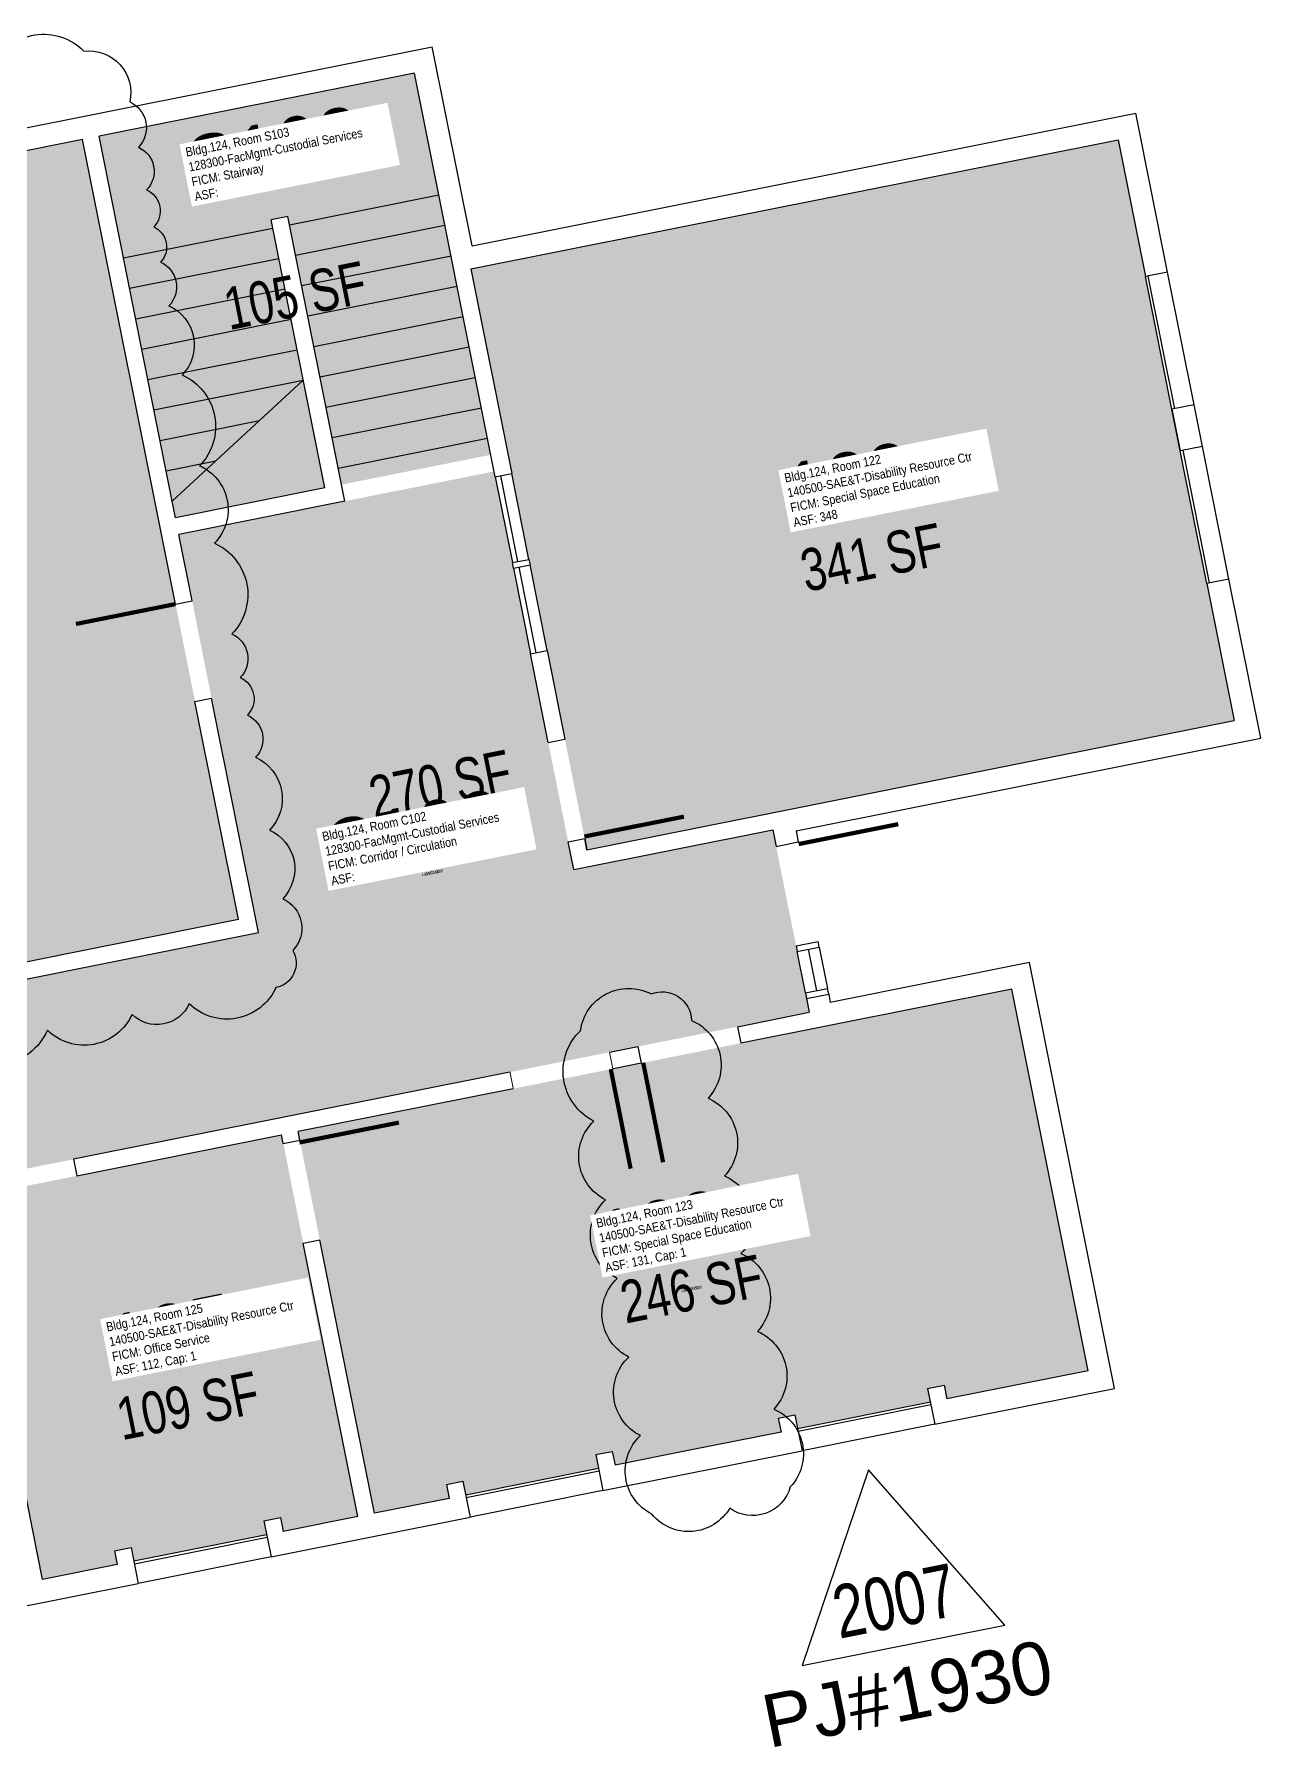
# Model space of a CAD drawing. Header units: inches. Extents: x 69201241 to 69203021, y 27664788 to 27666804.
# Drawn here: x 69202586 to 69203021, y 27666154 to 27666762 of the extents above; entities that cross this region are included whole.
import ezdxf
from ezdxf.enums import TextEntityAlignment as Align

# ---------------------------------------------------------------- set-up
doc = ezdxf.new("R2010")
doc.units = ezdxf.units.IN
doc.header["$LTSCALE"] = 100
doc.header["$MEASUREMENT"] = 0
doc.layers.get('0').update_dxf_attribs({"linetype": 'CONTINUOUS'})
for name, color, linetype in [('A-DOOR', 2, 'CONTINUOUS'), ('A-FLOR', 3, 'CONTINUOUS'), ('A-GLAZ', 1, 'CONTINUOUS'), ('A-IDEN-RNUM', 7, 'CONTINUOUS'), ('A-IDEN-SNUM', 4, 'CONTINUOUS'), ('A-IDEN-VNUM', 4, 'CONTINUOUS'), ('A-WALL', 5, 'CONTINUOUS'), ('AREA-TEXT', 3, 'CONTINUOUS'), ('Rooms-Category-Color', 7, 'CONTINUOUS'), ('Rooms-College-Color', 7, 'CONTINUOUS'), ('Rooms-Department-Color', 7, 'CONTINUOUS'), ('Rooms-Division-Color', 7, 'CONTINUOUS'), ('Rooms-Information', 7, 'CONTINUOUS')]:
    doc.layers.add(name, color=color, linetype=linetype)
doc.layers.add('A-REV', color=1, linetype='CONTINUOUS', true_color=0xff0000)
doc.styles.add('Arial', font='arial.ttf')
doc.styles.add('CP_AREA', font='arial.ttf', dxfattribs={"height": 15})
doc.styles.add('CP_ROOMSNUMBER', font='arial.ttf', dxfattribs={"height": 1})
doc.styles.add('CP_ROOMVNUMBER', font='arial.ttf', dxfattribs={"width": 0.85, "height": 0.075})

# ---------------------------------------------------------------- blocks, each defined once
blk = doc.blocks.new('ProjectRev')
at = {"transparency": 16777216}
for p, q in [((0, 0.122), (-0.1221, -0.0895)), ((0.1221, -0.0895), (0, 0.122)), ((-0.1221, -0.0895), (0.1221, -0.0895))]:
    blk.add_line(p, q, dxfattribs=at)
at = {"transparency": 16777216, "insert": (-0.1798, -0.1151), "char_height": 0.0625, "attachment_point": 1, "style": 'Arial'}
blk.add_mtext_dynamic_manual_height_columns('PJ#', width=0.24749, gutter_width=0.3125, heights=[0], dxfattribs=at)
at = {"transparency": 16777216, "style": 'Arial', "width": 0.75}
blk.add_attdef('YEAR', text='', height=0.0625, dxfattribs=at).set_placement((0, -0.0359), align=Align.MIDDLE_CENTER)
at = {"transparency": 16777216, "style": 'Arial'}
blk.add_attdef('PROJECT', text='', height=0.0625, dxfattribs=at).set_placement((-0.0276, -0.1151), align=Align.TOP_LEFT)

msp = doc.modelspace()

# ---------------------------------------------------------------- hatches: boundary and pattern name
at = {"layer": 'Rooms-Category-Color', "true_color": 0xadadad}
for points in [[(69202689.4, 27666601.05), (69202670.4, 27666696.17), (69202676.28, 27666697.35), (69202695.29, 27666602.23), (69202748.24, 27666612.81), (69202721.2, 27666748.14), (69202610.39, 27666725.99), (69202609.41, 27666725.8), (69202636.45, 27666590.47)], [(69202515.28, 27666413.29), (69202528.22, 27666348.57), (69202671.91, 27666377.29), (69202679.76, 27666378.86), (69202724.87, 27666387.87), (69202751.34, 27666393.16), (69202786.64, 27666400.21), (69202790.57, 27666401), (69202800.37, 27666402.96), (69202835.68, 27666410.01), (69202861.17, 27666415.11), (69202860.19, 27666420.01), (69202859.8, 27666421.97), (69202856.86, 27666436.68), (69202856.47, 27666438.64), (69202849.41, 27666473.94), (69202848.24, 27666479.83), (69202777.63, 27666465.72), (69202775.67, 27666475.53), (69202768.62, 27666510.83), (69202763.53, 27666536.32), (69202756.28, 27666572.61), (69202755.88, 27666574.57), (69202749.42, 27666606.93), (69202748.37, 27666606.72), (69202696.46, 27666596.35), (69202690.58, 27666595.17), (69202637.63, 27666584.59), (69202665.84, 27666443.38)]]:
    msp.add_hatch(color=253, dxfattribs=at).paths.add_polyline_path(points)
at = {"layer": 'Rooms-Category-Color', "true_color": 0xe3f498}
for points in [[(69202626.45, 27666609.89), (69202603.53, 27666724.62), (69202602.55, 27666724.42), (69202584.4, 27666720.8), (69202577.05, 27666719.33), (69202578.03, 27666714.43), (69202572.15, 27666713.25), (69202571.17, 27666718.15), (69202524.1, 27666708.75), (69202525.08, 27666703.85), (69202519.19, 27666702.67), (69202518.21, 27666707.57), (69202491.74, 27666702.28), (69202459.38, 27666695.82), (69202460.36, 27666690.91), (69202454.47, 27666689.74), (69202453.49, 27666694.64), (69202406.42, 27666685.23), (69202407.4, 27666680.33), (69202401.52, 27666679.16), (69202400.54, 27666684.06), (69202374.06, 27666678.77), (69202405.78, 27666520.04), (69202399.9, 27666518.86), (69202368.18, 27666677.59), (69202341.7, 27666672.3), (69202342.68, 27666667.4), (69202336.8, 27666666.22), (69202335.82, 27666671.13), (69202288.75, 27666661.72), (69202289.73, 27666656.82), (69202283.85, 27666655.64), (69202282.87, 27666660.54), (69202256.39, 27666655.25), (69202311.65, 27666378.72), (69202423.44, 27666401.06), (69202408.32, 27666476.69), (69202414.21, 27666477.87), (69202429.32, 27666402.23), (69202658.79, 27666448.09), (69202631.01, 27666587.08)], [(69202989.76, 27666628.95), (69202980.35, 27666676.02), (69202970.66, 27666724.56), (69202741.19, 27666678.71), (69202761.77, 27666575.74), (69202762.16, 27666573.78), (69202774.5, 27666512), (69202782.34, 27666472.78), (69203011.81, 27666518.63), (69203002.11, 27666567.17), (69202992.7, 27666614.24)], [(69202679.95, 27666372.78), (69202801.55, 27666397.07), (69202836.85, 27666404.13), (69202932.95, 27666423.33), (69202959.99, 27666288.01), (69202909.98, 27666278.01), (69202909, 27666282.92), (69202903.12, 27666281.74), (69202904.1, 27666276.84), (69202857.03, 27666267.43), (69202856.05, 27666272.34), (69202850.17, 27666271.16), (69202851.15, 27666266.26), (69202792.31, 27666254.5), (69202791.33, 27666259.4), (69202785.44, 27666258.23), (69202786.42, 27666253.32), (69202739.36, 27666243.92), (69202738.38, 27666248.82), (69202732.49, 27666247.65), (69202733.47, 27666242.74), (69202706.99, 27666237.45)]]:
    msp.add_hatch(color=61, dxfattribs=at).paths.add_polyline_path(points)
at = {"layer": 'Rooms-Category-Color', "true_color": 0xfa9ba3}
msp.add_hatch(color=241, dxfattribs=at).paths.add_polyline_path([(69202615.8, 27666219.23), (69202614.82, 27666224.13), (69202620.7, 27666225.31), (69202621.68, 27666220.4), (69202668.75, 27666229.81), (69202667.77, 27666234.71), (69202673.65, 27666235.89), (69202674.63, 27666230.98), (69202701.11, 27666236.28), (69202674.07, 27666371.6), (69202601.5, 27666357.1), (69202566.2, 27666350.05), (69202562.28, 27666349.26), (69202589.32, 27666213.94)])
at = {"layer": 'Rooms-College-Color', "true_color": 0xadadad}
for points in [[(69202689.4, 27666601.05), (69202670.4, 27666696.17), (69202676.28, 27666697.35), (69202695.29, 27666602.23), (69202748.24, 27666612.81), (69202721.2, 27666748.14), (69202610.39, 27666725.99), (69202609.41, 27666725.8), (69202636.45, 27666590.47)], [(69202515.28, 27666413.29), (69202528.22, 27666348.57), (69202671.91, 27666377.29), (69202679.76, 27666378.86), (69202724.87, 27666387.87), (69202751.34, 27666393.16), (69202786.64, 27666400.21), (69202790.57, 27666401), (69202800.37, 27666402.96), (69202835.68, 27666410.01), (69202861.17, 27666415.11), (69202860.19, 27666420.01), (69202859.8, 27666421.97), (69202856.86, 27666436.68), (69202856.47, 27666438.64), (69202849.41, 27666473.94), (69202848.24, 27666479.83), (69202777.63, 27666465.72), (69202775.67, 27666475.53), (69202768.62, 27666510.83), (69202763.53, 27666536.32), (69202756.28, 27666572.61), (69202755.88, 27666574.57), (69202749.42, 27666606.93), (69202748.37, 27666606.72), (69202696.46, 27666596.35), (69202690.58, 27666595.17), (69202637.63, 27666584.59), (69202665.84, 27666443.38)]]:
    msp.add_hatch(color=253, dxfattribs=at).paths.add_polyline_path(points)
at = {"layer": 'Rooms-College-Color', "true_color": 0x80bc67}
for points in [[(69202626.45, 27666609.89), (69202603.53, 27666724.62), (69202602.55, 27666724.42), (69202584.4, 27666720.8), (69202577.05, 27666719.33), (69202578.03, 27666714.43), (69202572.15, 27666713.25), (69202571.17, 27666718.15), (69202524.1, 27666708.75), (69202525.08, 27666703.85), (69202519.19, 27666702.67), (69202518.21, 27666707.57), (69202491.74, 27666702.28), (69202459.38, 27666695.82), (69202460.36, 27666690.91), (69202454.47, 27666689.74), (69202453.49, 27666694.64), (69202406.42, 27666685.23), (69202407.4, 27666680.33), (69202401.52, 27666679.16), (69202400.54, 27666684.06), (69202374.06, 27666678.77), (69202405.78, 27666520.04), (69202399.9, 27666518.86), (69202368.18, 27666677.59), (69202341.7, 27666672.3), (69202342.68, 27666667.4), (69202336.8, 27666666.22), (69202335.82, 27666671.13), (69202288.75, 27666661.72), (69202289.73, 27666656.82), (69202283.85, 27666655.64), (69202282.87, 27666660.54), (69202256.39, 27666655.25), (69202311.65, 27666378.72), (69202423.44, 27666401.06), (69202408.32, 27666476.69), (69202414.21, 27666477.87), (69202429.32, 27666402.23), (69202658.79, 27666448.09), (69202631.01, 27666587.08)], [(69202989.76, 27666628.95), (69202980.35, 27666676.02), (69202970.66, 27666724.56), (69202741.19, 27666678.71), (69202761.77, 27666575.74), (69202762.16, 27666573.78), (69202774.5, 27666512), (69202782.34, 27666472.78), (69203011.81, 27666518.63), (69203002.11, 27666567.17), (69202992.7, 27666614.24)], [(69202679.95, 27666372.78), (69202801.55, 27666397.07), (69202836.85, 27666404.13), (69202932.95, 27666423.33), (69202959.99, 27666288.01), (69202909.98, 27666278.01), (69202909, 27666282.92), (69202903.12, 27666281.74), (69202904.1, 27666276.84), (69202857.03, 27666267.43), (69202856.05, 27666272.34), (69202850.17, 27666271.16), (69202851.15, 27666266.26), (69202792.31, 27666254.5), (69202791.33, 27666259.4), (69202785.44, 27666258.23), (69202786.42, 27666253.32), (69202739.36, 27666243.92), (69202738.38, 27666248.82), (69202732.49, 27666247.65), (69202733.47, 27666242.74), (69202706.99, 27666237.45)], [(69202615.8, 27666219.23), (69202614.82, 27666224.13), (69202620.7, 27666225.31), (69202621.68, 27666220.4), (69202668.75, 27666229.81), (69202667.77, 27666234.71), (69202673.65, 27666235.89), (69202674.63, 27666230.98), (69202701.11, 27666236.28), (69202674.07, 27666371.6), (69202601.5, 27666357.1), (69202566.2, 27666350.05), (69202562.28, 27666349.26), (69202589.32, 27666213.94)]]:
    msp.add_hatch(color=83, dxfattribs=at).paths.add_polyline_path(points)
at = {"layer": 'Rooms-Department-Color', "true_color": 0xacacac}
for points in [[(69202689.4, 27666601.05), (69202670.4, 27666696.17), (69202676.28, 27666697.35), (69202695.29, 27666602.23), (69202748.24, 27666612.81), (69202721.2, 27666748.14), (69202610.39, 27666725.99), (69202609.41, 27666725.8), (69202636.45, 27666590.47)], [(69202515.28, 27666413.29), (69202528.22, 27666348.57), (69202671.91, 27666377.29), (69202679.76, 27666378.86), (69202724.87, 27666387.87), (69202751.34, 27666393.16), (69202786.64, 27666400.21), (69202790.57, 27666401), (69202800.37, 27666402.96), (69202835.68, 27666410.01), (69202861.17, 27666415.11), (69202860.19, 27666420.01), (69202859.8, 27666421.97), (69202856.86, 27666436.68), (69202856.47, 27666438.64), (69202849.41, 27666473.94), (69202848.24, 27666479.83), (69202777.63, 27666465.72), (69202775.67, 27666475.53), (69202768.62, 27666510.83), (69202763.53, 27666536.32), (69202756.28, 27666572.61), (69202755.88, 27666574.57), (69202749.42, 27666606.93), (69202748.37, 27666606.72), (69202696.46, 27666596.35), (69202690.58, 27666595.17), (69202637.63, 27666584.59), (69202665.84, 27666443.38)]]:
    msp.add_hatch(color=253, dxfattribs=at).paths.add_polyline_path(points)
at = {"layer": 'Rooms-Department-Color', "true_color": 0x604aed}
for points in [[(69202626.45, 27666609.89), (69202603.53, 27666724.62), (69202602.55, 27666724.42), (69202584.4, 27666720.8), (69202577.05, 27666719.33), (69202578.03, 27666714.43), (69202572.15, 27666713.25), (69202571.17, 27666718.15), (69202524.1, 27666708.75), (69202525.08, 27666703.85), (69202519.19, 27666702.67), (69202518.21, 27666707.57), (69202491.74, 27666702.28), (69202459.38, 27666695.82), (69202460.36, 27666690.91), (69202454.47, 27666689.74), (69202453.49, 27666694.64), (69202406.42, 27666685.23), (69202407.4, 27666680.33), (69202401.52, 27666679.16), (69202400.54, 27666684.06), (69202374.06, 27666678.77), (69202405.78, 27666520.04), (69202399.9, 27666518.86), (69202368.18, 27666677.59), (69202341.7, 27666672.3), (69202342.68, 27666667.4), (69202336.8, 27666666.22), (69202335.82, 27666671.13), (69202288.75, 27666661.72), (69202289.73, 27666656.82), (69202283.85, 27666655.64), (69202282.87, 27666660.54), (69202256.39, 27666655.25), (69202311.65, 27666378.72), (69202423.44, 27666401.06), (69202408.32, 27666476.69), (69202414.21, 27666477.87), (69202429.32, 27666402.23), (69202658.79, 27666448.09), (69202631.01, 27666587.08)], [(69202989.76, 27666628.95), (69202980.35, 27666676.02), (69202970.66, 27666724.56), (69202741.19, 27666678.71), (69202761.77, 27666575.74), (69202762.16, 27666573.78), (69202774.5, 27666512), (69202782.34, 27666472.78), (69203011.81, 27666518.63), (69203002.11, 27666567.17), (69202992.7, 27666614.24)], [(69202679.95, 27666372.78), (69202801.55, 27666397.07), (69202836.85, 27666404.13), (69202932.95, 27666423.33), (69202959.99, 27666288.01), (69202909.98, 27666278.01), (69202909, 27666282.92), (69202903.12, 27666281.74), (69202904.1, 27666276.84), (69202857.03, 27666267.43), (69202856.05, 27666272.34), (69202850.17, 27666271.16), (69202851.15, 27666266.26), (69202792.31, 27666254.5), (69202791.33, 27666259.4), (69202785.44, 27666258.23), (69202786.42, 27666253.32), (69202739.36, 27666243.92), (69202738.38, 27666248.82), (69202732.49, 27666247.65), (69202733.47, 27666242.74), (69202706.99, 27666237.45)], [(69202615.8, 27666219.23), (69202614.82, 27666224.13), (69202620.7, 27666225.31), (69202621.68, 27666220.4), (69202668.75, 27666229.81), (69202667.77, 27666234.71), (69202673.65, 27666235.89), (69202674.63, 27666230.98), (69202701.11, 27666236.28), (69202674.07, 27666371.6), (69202601.5, 27666357.1), (69202566.2, 27666350.05), (69202562.28, 27666349.26), (69202589.32, 27666213.94)]]:
    msp.add_hatch(color=173, dxfattribs=at).paths.add_polyline_path(points)
at = {"layer": 'Rooms-Division-Color', "true_color": 0xadadad}
for points in [[(69202689.4, 27666601.05), (69202670.4, 27666696.17), (69202676.28, 27666697.35), (69202695.29, 27666602.23), (69202748.24, 27666612.81), (69202721.2, 27666748.14), (69202610.39, 27666725.99), (69202609.41, 27666725.8), (69202636.45, 27666590.47)], [(69202515.28, 27666413.29), (69202528.22, 27666348.57), (69202671.91, 27666377.29), (69202679.76, 27666378.86), (69202724.87, 27666387.87), (69202751.34, 27666393.16), (69202786.64, 27666400.21), (69202790.57, 27666401), (69202800.37, 27666402.96), (69202835.68, 27666410.01), (69202861.17, 27666415.11), (69202860.19, 27666420.01), (69202859.8, 27666421.97), (69202856.86, 27666436.68), (69202856.47, 27666438.64), (69202849.41, 27666473.94), (69202848.24, 27666479.83), (69202777.63, 27666465.72), (69202775.67, 27666475.53), (69202768.62, 27666510.83), (69202763.53, 27666536.32), (69202756.28, 27666572.61), (69202755.88, 27666574.57), (69202749.42, 27666606.93), (69202748.37, 27666606.72), (69202696.46, 27666596.35), (69202690.58, 27666595.17), (69202637.63, 27666584.59), (69202665.84, 27666443.38)]]:
    msp.add_hatch(color=253, dxfattribs=at).paths.add_polyline_path(points)
at = {"layer": 'Rooms-Division-Color', "true_color": 0x604aed}
for points in [[(69202626.45, 27666609.89), (69202603.53, 27666724.62), (69202602.55, 27666724.42), (69202584.4, 27666720.8), (69202577.05, 27666719.33), (69202578.03, 27666714.43), (69202572.15, 27666713.25), (69202571.17, 27666718.15), (69202524.1, 27666708.75), (69202525.08, 27666703.85), (69202519.19, 27666702.67), (69202518.21, 27666707.57), (69202491.74, 27666702.28), (69202459.38, 27666695.82), (69202460.36, 27666690.91), (69202454.47, 27666689.74), (69202453.49, 27666694.64), (69202406.42, 27666685.23), (69202407.4, 27666680.33), (69202401.52, 27666679.16), (69202400.54, 27666684.06), (69202374.06, 27666678.77), (69202405.78, 27666520.04), (69202399.9, 27666518.86), (69202368.18, 27666677.59), (69202341.7, 27666672.3), (69202342.68, 27666667.4), (69202336.8, 27666666.22), (69202335.82, 27666671.13), (69202288.75, 27666661.72), (69202289.73, 27666656.82), (69202283.85, 27666655.64), (69202282.87, 27666660.54), (69202256.39, 27666655.25), (69202311.65, 27666378.72), (69202423.44, 27666401.06), (69202408.32, 27666476.69), (69202414.21, 27666477.87), (69202429.32, 27666402.23), (69202658.79, 27666448.09), (69202631.01, 27666587.08)], [(69202989.76, 27666628.95), (69202980.35, 27666676.02), (69202970.66, 27666724.56), (69202741.19, 27666678.71), (69202761.77, 27666575.74), (69202762.16, 27666573.78), (69202774.5, 27666512), (69202782.34, 27666472.78), (69203011.81, 27666518.63), (69203002.11, 27666567.17), (69202992.7, 27666614.24)], [(69202679.95, 27666372.78), (69202801.55, 27666397.07), (69202836.85, 27666404.13), (69202932.95, 27666423.33), (69202959.99, 27666288.01), (69202909.98, 27666278.01), (69202909, 27666282.92), (69202903.12, 27666281.74), (69202904.1, 27666276.84), (69202857.03, 27666267.43), (69202856.05, 27666272.34), (69202850.17, 27666271.16), (69202851.15, 27666266.26), (69202792.31, 27666254.5), (69202791.33, 27666259.4), (69202785.44, 27666258.23), (69202786.42, 27666253.32), (69202739.36, 27666243.92), (69202738.38, 27666248.82), (69202732.49, 27666247.65), (69202733.47, 27666242.74), (69202706.99, 27666237.45)], [(69202615.8, 27666219.23), (69202614.82, 27666224.13), (69202620.7, 27666225.31), (69202621.68, 27666220.4), (69202668.75, 27666229.81), (69202667.77, 27666234.71), (69202673.65, 27666235.89), (69202674.63, 27666230.98), (69202701.11, 27666236.28), (69202674.07, 27666371.6), (69202601.5, 27666357.1), (69202566.2, 27666350.05), (69202562.28, 27666349.26), (69202589.32, 27666213.94)]]:
    msp.add_hatch(color=173, dxfattribs=at).paths.add_polyline_path(points)

# ---------------------------------------------------------------- linework, layer by layer
at = {"layer": 'A-DOOR'}
for points in [[(69202636.45, 27666559.88, 1.5, 1.5, 0), (69202601.14, 27666552.82, 0, 0, 0), (69202601.29, 27666552.09, 0, 0, 0.402715), (69202643.35, 27666525.31, 0, 0, 0.414214)], [(69202781.41, 27666477.44, 1.5, 1.5, 0), (69202816.71, 27666484.49, 0, 0, 0), (69202816.57, 27666485.23, 0, 0, 0.414214), (69202773.03, 27666511.71, 0, 0, 0.414214)], [(69202857.41, 27666474.78, 1.5, 1.5, 0), (69202892.71, 27666481.83, 0, 0, 0), (69202892.86, 27666481.1, 0, 0, -0.414214), (69202862.84, 27666439.92, 0, 0, -0.414214)], [(69202802.28, 27666397.22, 1.5, 1.5, 0), (69202809.34, 27666361.92, 0, 0, 0), (69202810.07, 27666362.07, 0, 0, 0.414214), (69202836.56, 27666405.6, 0, 0, 0.414214)], [(69202790.77, 27666394.95, 1.5, 1.5, 0), (69202797.82, 27666359.65, 0, 0, 0), (69202797.09, 27666359.5, 0, 0, -0.414214), (69202755.91, 27666389.51, 0, 0, -0.414214)], [(69202680.38, 27666368.95, 1.5, 1.5, 0), (69202715.68, 27666376, 0, 0, 0), (69202715.83, 27666375.27, 0, 0, -0.414214), (69202685.82, 27666334.09, 0, 0, -0.414214)], [(69202566.94, 27666350.19, 1.5, 1.5, 0), (69202573.99, 27666314.89, 0, 0, 0), (69202574.73, 27666315.04, 0, 0, 0.414214), (69202601.21, 27666358.57, 0, 0, 0.414214)]]:
    msp.add_lwpolyline(points, format="xyseb", dxfattribs=at)
at = {"layer": 'A-FLOR'}
for p, q in [((69202676.87, 27666694.41), (69202729.82, 27666704.99)), ((69202618.03, 27666682.65), (69202670.98, 27666693.23)), ((69202679.02, 27666683.62), (69202731.98, 27666694.2)), ((69202620.19, 27666671.86), (69202673.14, 27666682.44)), ((69202681.18, 27666672.83), (69202734.13, 27666683.41)), ((69202622.34, 27666661.08), (69202675.3, 27666671.66)), ((69202683.33, 27666662.05), (69202736.29, 27666672.63)), ((69202624.5, 27666650.29), (69202677.45, 27666660.87)), ((69202685.49, 27666651.26), (69202738.44, 27666661.84)), ((69202626.65, 27666639.5), (69202679.61, 27666650.08)), ((69202687.65, 27666640.47), (69202740.6, 27666651.05)), ((69202628.81, 27666628.72), (69202681.76, 27666639.3)), ((69202635.28, 27666596.36), (69202681.76, 27666639.3)), ((69202689.8, 27666629.69), (69202742.75, 27666640.27)), ((69202691.96, 27666618.9), (69202744.91, 27666629.48)), ((69202630.96, 27666617.93), (69202666.27, 27666624.98)), ((69202694.11, 27666608.11), (69202747.07, 27666618.69)), ((69202633.12, 27666607.14), (69202650.77, 27666610.67)), ((69202749.81, 27666604.97), (69202755.88, 27666574.57)), ((69202757.84, 27666574.96), (69202751.77, 27666605.36)), ((69202761.77, 27666575.74), (69202755.69, 27666606.14)), ((69202756.28, 27666572.61), (69202762.35, 27666542.21)), ((69202764.31, 27666542.6), (69202758.24, 27666573)), ((69202768.23, 27666543.38), (69202762.16, 27666573.78))]:
    msp.add_line(p, q, dxfattribs=at)
at = {"layer": 'A-GLAZ'}
for p, q in [((69202989.76, 27666628.95), (69202980.35, 27666676.02)), ((69202990.74, 27666629.15), (69202981.34, 27666676.22)), ((69202997.61, 27666630.52), (69202988.2, 27666677.59)), ((69203002.11, 27666567.17), (69202992.7, 27666614.24)), ((69203003.09, 27666567.37), (69202993.68, 27666614.44)), ((69203009.95, 27666568.74), (69203000.54, 27666615.81)), ((69202859.8, 27666421.97), (69202856.86, 27666436.68)), ((69202860.78, 27666437.46), (69202863.72, 27666422.76)), ((69202864.71, 27666438.25), (69202867.64, 27666423.54)), ((69202904.1, 27666276.84), (69202857.03, 27666267.43)), ((69202904.29, 27666275.86), (69202857.22, 27666266.45)), ((69202905.67, 27666268.99), (69202858.6, 27666259.59)), ((69202786.42, 27666253.32), (69202739.36, 27666243.92)), ((69202786.62, 27666252.34), (69202739.55, 27666242.94)), ((69202787.99, 27666245.48), (69202740.92, 27666236.07)), ((69202668.75, 27666229.81), (69202621.68, 27666220.4)), ((69202668.95, 27666228.83), (69202621.88, 27666219.42)), ((69202670.32, 27666221.96), (69202623.25, 27666212.56))]:
    msp.add_line(p, q, dxfattribs=at)
at = {"layer": 'A-REV'}
msp.add_lwpolyline([(69202571.96, 27666750.78, -0.520567), (69202603.96, 27666755.95, -0.520567), (69202620.22, 27666737.98, -0.520567), (69202623.31, 27666721.9, -0.520567), (69202626.22, 27666706.77, -0.520567), (69202628.74, 27666693.64, -0.520567), (69202631.13, 27666681.16, -0.520567), (69202634.11, 27666665.64, -0.520567), (69202638.81, 27666641.14, -0.520567), (69202645, 27666608.95, -0.520567), (69202650.27, 27666581.47, -0.520567), (69202656.45, 27666549.3, -0.520567), (69202659.42, 27666533.82, -0.520567), (69202661.97, 27666520.51, -0.520567), (69202664.85, 27666505.53, -0.520567), (69202669.81, 27666479.72, -0.520567), (69202674.47, 27666455.39, -0.520567), (69202678.01, 27666436.98, -0.520567), (69202672.04, 27666423.88, -0.520567), (69202641.31, 27666418.14, -0.520567), (69202621.03, 27666414.35, -0.520567), (69202591.05, 27666408.75, -0.520567), (69202556, 27666402.2, -0.520567)], format="xyb", dxfattribs=at)
msp.add_lwpolyline([(69202780.06, 27666408.59, -0.520567), (69202805.04, 27666421.63, -0.520567), (69202819.43, 27666412.22, -0.520567), (69202825.27, 27666384.65, -0.520567), (69202831.1, 27666357.08, -0.520567), (69202836.94, 27666329.51, -0.520567), (69202842.77, 27666301.94, -0.520567), (69202848.61, 27666274.37, -0.520567), (69202854.44, 27666246.79, -0.520567), (69202832.94, 27666239.23, -0.520567), (69202805.39, 27666237.1, -0.520567), (69202801.28, 27666264.98, -0.520567), (69202797.16, 27666292.86, -0.520567), (69202793.04, 27666320.74, -0.520567), (69202788.92, 27666348.62, -0.520567), (69202784.8, 27666376.5, -0.520567)], format="xyb", close=True, dxfattribs=at)
at = {"layer": 'A-WALL'}
for p, q in [((69202569.6, 27666726), (69202727.48, 27666757.55)), ((69202741.59, 27666686.94), (69202727.48, 27666757.55)), ((69202721.2, 27666748.14), (69202609.41, 27666725.8)), ((69202749.81, 27666604.97), (69202721.2, 27666748.14)), ((69202741.59, 27666686.94), (69202976.93, 27666733.97)), ((69202988.2, 27666677.59), (69202976.93, 27666733.97)), ((69202603.53, 27666724.62), (69202577.05, 27666719.33)), ((69202636.45, 27666559.88), (69202603.53, 27666724.62)), ((69202636.45, 27666590.47), (69202609.41, 27666725.8)), ((69202741.19, 27666678.71), (69202970.66, 27666724.56)), ((69202970.66, 27666724.56), (69202980.35, 27666676.02)), ((69202676.28, 27666697.35), (69202670.4, 27666696.17)), ((69202689.4, 27666601.05), (69202670.4, 27666696.17)), ((69202696.46, 27666596.35), (69202676.28, 27666697.35)), ((69202741.19, 27666678.71), (69202755.69, 27666606.14)), ((69202988.2, 27666677.59), (69202980.35, 27666676.02)), ((69202997.61, 27666630.52), (69202989.76, 27666628.95)), ((69203000.54, 27666615.81), (69202997.61, 27666630.52)), ((69202989.76, 27666628.95), (69202992.7, 27666614.24)), ((69202992.7, 27666614.24), (69202989.76, 27666628.95)), ((69203000.54, 27666615.81), (69202992.7, 27666614.24)), ((69202749.81, 27666604.97), (69202755.69, 27666606.14)), ((69202689.4, 27666601.05), (69202636.45, 27666590.47)), ((69202696.46, 27666596.35), (69202637.63, 27666584.59)), ((69202642.33, 27666561.05), (69202637.63, 27666584.59)), ((69202755.88, 27666574.57), (69202761.77, 27666575.74)), ((69202756.28, 27666572.61), (69202755.88, 27666574.57)), ((69202761.77, 27666575.74), (69202762.16, 27666573.78)), ((69202756.28, 27666572.61), (69202762.16, 27666573.78)), ((69203009.95, 27666568.74), (69203002.11, 27666567.17)), ((69203021.22, 27666512.35), (69203009.95, 27666568.74)), ((69203002.11, 27666567.17), (69203011.81, 27666518.63)), ((69202636.45, 27666559.88), (69202642.33, 27666561.05)), ((69202762.35, 27666542.21), (69202768.23, 27666543.38)), ((69202768.62, 27666510.83), (69202762.35, 27666542.21)), ((69202768.23, 27666543.38), (69202774.5, 27666512)), ((69202643.35, 27666525.31), (69202649.24, 27666526.49)), ((69202665.84, 27666443.38), (69202649.24, 27666526.49)), ((69202658.79, 27666448.09), (69202643.35, 27666525.31)), ((69202782.34, 27666472.78), (69203011.81, 27666518.63)), ((69202768.62, 27666510.83), (69202774.5, 27666512)), ((69202856.48, 27666479.43), (69203021.22, 27666512.35)), ((69202777.63, 27666465.72), (69202848.24, 27666479.83)), ((69202848.24, 27666479.83), (69202849.41, 27666473.94)), ((69202856.48, 27666479.43), (69202857.26, 27666475.51)), ((69202775.67, 27666475.53), (69202781.56, 27666476.7)), ((69202777.63, 27666465.72), (69202775.67, 27666475.53)), ((69202781.56, 27666476.7), (69202782.34, 27666472.78)), ((69202782.34, 27666472.78), (69202781.56, 27666476.7)), ((69202849.41, 27666473.94), (69202857.26, 27666475.51)), ((69202491.1, 27666414.58), (69202658.79, 27666448.09)), ((69202515.28, 27666413.29), (69202665.84, 27666443.38)), ((69202856.47, 27666438.64), (69202864.31, 27666440.21)), ((69202856.47, 27666438.64), (69202856.86, 27666436.68)), ((69202856.86, 27666436.68), (69202864.71, 27666438.25)), ((69202864.71, 27666438.25), (69202864.31, 27666440.21)), ((69202939.23, 27666432.74), (69202868.62, 27666418.64)), ((69202969.41, 27666281.73), (69202939.23, 27666432.74)), ((69202932.95, 27666423.33), (69202836.85, 27666404.13)), ((69202859.8, 27666421.97), (69202867.64, 27666423.54)), ((69202868.04, 27666421.58), (69202867.64, 27666423.54)), ((69202959.99, 27666288.01), (69202932.95, 27666423.33)), ((69202859.8, 27666421.97), (69202860.19, 27666420.01)), ((69202860.19, 27666420.01), (69202868.04, 27666421.58)), ((69202860.19, 27666420.01), (69202861.17, 27666415.11)), ((69202868.04, 27666421.58), (69202868.62, 27666418.64)), ((69202835.68, 27666410.01), (69202861.17, 27666415.11)), ((69202835.68, 27666410.01), (69202836.85, 27666404.13)), ((69202790.33, 27666400.95), (69202800.37, 27666402.96)), ((69202800.37, 27666402.96), (69202801.55, 27666397.07)), ((69202755.03, 27666393.9), (69202600.33, 27666362.98)), ((69202791.74, 27666395.11), (69202791.51, 27666395.07)), ((69202801.55, 27666397.07), (69202791.74, 27666395.11)), ((69202756.21, 27666388.01), (69202679.95, 27666372.78)), ((69202601.5, 27666357.1), (69202674.07, 27666371.6)), ((69202674.67, 27666368.57), (69202674.07, 27666371.6)), ((69202674.67, 27666368.57), (69202680.56, 27666369.75)), ((69202680.56, 27666369.75), (69202679.95, 27666372.78)), ((69202600.33, 27666362.98), (69202601.5, 27666357.1)), ((69202589.32, 27666213.94), (69202562.28, 27666349.26)), ((69202681.73, 27666333.27), (69202687.61, 27666334.45)), ((69202701.11, 27666236.28), (69202681.73, 27666333.27)), ((69202706.99, 27666237.45), (69202687.61, 27666334.45)), ((69202903.12, 27666281.74), (69202909, 27666282.92)), ((69202909, 27666282.92), (69202909.98, 27666278.01)), ((69202959.99, 27666288.01), (69202909.98, 27666278.01)), ((69202903.12, 27666281.74), (69202905.67, 27666268.99)), ((69202905.67, 27666268.99), (69202969.41, 27666281.73)), ((69202850.17, 27666271.16), (69202856.05, 27666272.34)), ((69202850.17, 27666271.16), (69202851.15, 27666266.26)), ((69202856.05, 27666272.34), (69202858.6, 27666259.59)), ((69202851.15, 27666266.26), (69202818.78, 27666259.79)), ((69202785.44, 27666258.23), (69202791.33, 27666259.4)), ((69202787.99, 27666245.48), (69202858.6, 27666259.59)), ((69202791.33, 27666259.4), (69202792.31, 27666254.5)), ((69202818.78, 27666259.79), (69202792.31, 27666254.5)), ((69202785.44, 27666258.23), (69202787.99, 27666245.48)), ((69202732.49, 27666247.65), (69202738.38, 27666248.82)), ((69202732.49, 27666247.65), (69202733.47, 27666242.74)), ((69202738.38, 27666248.82), (69202740.92, 27666236.07)), ((69202733.47, 27666242.74), (69202706.99, 27666237.45)), ((69202667.77, 27666234.71), (69202673.65, 27666235.89)), ((69202667.77, 27666234.71), (69202670.32, 27666221.96)), ((69202670.32, 27666221.96), (69202740.92, 27666236.07)), ((69202673.65, 27666235.89), (69202674.63, 27666230.98)), ((69202701.11, 27666236.28), (69202674.63, 27666230.98)), ((69202614.82, 27666224.13), (69202620.7, 27666225.31)), ((69202614.82, 27666224.13), (69202615.8, 27666219.23)), ((69202620.7, 27666225.31), (69202623.25, 27666212.56)), ((69202615.8, 27666219.23), (69202589.32, 27666213.94)), ((69202552.65, 27666198.45), (69202623.25, 27666212.56))]:
    msp.add_line(p, q, dxfattribs=at)
at = {"layer": 'A-WALL', "const_width": 0.333}
for points in [[(69202791.51, 27666395.07), (69202790.33, 27666400.95)], [(69202755.03, 27666393.9), (69202756.21, 27666388.01)]]:
    msp.add_lwpolyline(points, dxfattribs=at)

# ---------------------------------------------------------------- block references
at = {"layer": 'A-REV', "xscale": 300, "yscale": 300, "zscale": 300, "rotation": 11.3}
msp.add_blockref('ProjectRev', (69202889.29, 27666216.94), dxfattribs=at).add_auto_attribs({'YEAR': '2007', 'PROJECT': '1930'})

# ---------------------------------------------------------------- texts
at = {"layer": 'A-IDEN-RNUM', "style": 'CP_ROOMSNUMBER', "width": 0.85}
for s, p in [('S103-00', (69202670, 27666724.46)), ('0122-00', (69202877.86, 27666606.12)), ('C102-00', (69202727.56, 27666464.61)), ('0123-00', (69202819.4, 27666317.02)), ('0125-00', (69202639.54, 27666294.34))]:
    msp.add_text(s, height=1, rotation=11.30052, dxfattribs=at).set_placement(p, align=Align.MIDDLE)
at = {"layer": 'A-IDEN-SNUM', "style": 'CP_ROOMSNUMBER', "width": 0.85}
for s, p in [('1240S10300', (69202670, 27666724.46)), ('1240012200', (69202877.86, 27666606.12)), ('1240C10200', (69202727.56, 27666464.61)), ('1240012300', (69202819.4, 27666317.02)), ('1240012500', (69202639.54, 27666294.34))]:
    msp.add_text(s, height=1, rotation=11.30052, dxfattribs=at).set_placement(p, align=Align.MIDDLE)
at = {"layer": 'A-IDEN-VNUM', "style": 'CP_ROOMVNUMBER', "width": 0.85}
for s, p in [('S103', (69202671.95, 27666719.84)), ('122', (69202875.5, 27666602.59)), ('C102', (69202721.09, 27666477.3)), ('123', (69202808.99, 27666337.22)), ('125', (69202635.27, 27666300.42))]:
    msp.add_text(s, height=22.5, rotation=11.30052, dxfattribs=at).set_placement(p, align=Align.MIDDLE)
at = {"layer": 'AREA-TEXT', "style": 'CP_AREA', "width": 0.75}
for s, p in [('105 SF', (69202678.83, 27666669.3)), ('341 SF', (69202883.32, 27666576.46)), ('270 SF', (69202730.28, 27666496.03)), ('246 SF', (69202819.4, 27666317.02)), ('109 SF', (69202640.8, 27666275.62))]:
    msp.add_text(s, height=15, rotation=11.30052, dxfattribs=at).set_placement(p, align=Align.MIDDLE_CENTER)

# ---------------------------------------------------------------- next in the draw order: texts
at = {"layer": 'Rooms-Information', "width": 72, "attachment_point": 7, "rotation": 11.30052, "style": 'CP_ROOMVNUMBER', "bg_fill": 3, "box_fill_scale": 1.5, "bg_fill_color": 256, "bg_fill_true_color": 13158600, "bg_fill_transparency": 0}
for s, insert, char_height in [('Bldg.124, Room S103^M^J128300-FacMgmt-Custodial Services^M^JFICM: Stairway^M^JASF: ', (69202643.55, 27666702.7), 3.2143), ('Bldg.124, Room 122^M^J140500-SAE&T-Disability Resource Ctr^M^JFICM: Special Space Education^M^JASF: 348', (69202855.86, 27666587.15), 3.21429), ('Bldg.124, Room C102^M^J128300-FacMgmt-Custodial Services^M^JFICM: Corridor / Circulation^M^JASF: ', (69202691.98, 27666460.01), 3.2143), ('Bldg.124, Room 123^M^J140500-SAE&T-Disability Resource Ctr^M^JFICM: Special Space Education^M^JASF: 131, Cap: 1', (69202789.31, 27666321.97), 3.21429), ('Bldg.124, Room 125^M^J140500-SAE&T-Disability Resource Ctr^M^JFICM: Office Service^M^JASF: 112, Cap: 1', (69202615.58, 27666285.17), 3.21429)]:
    msp.add_mtext(s, dxfattribs=dict(at, insert=insert, char_height=char_height))

doc.saveas('drawing.dxf')
